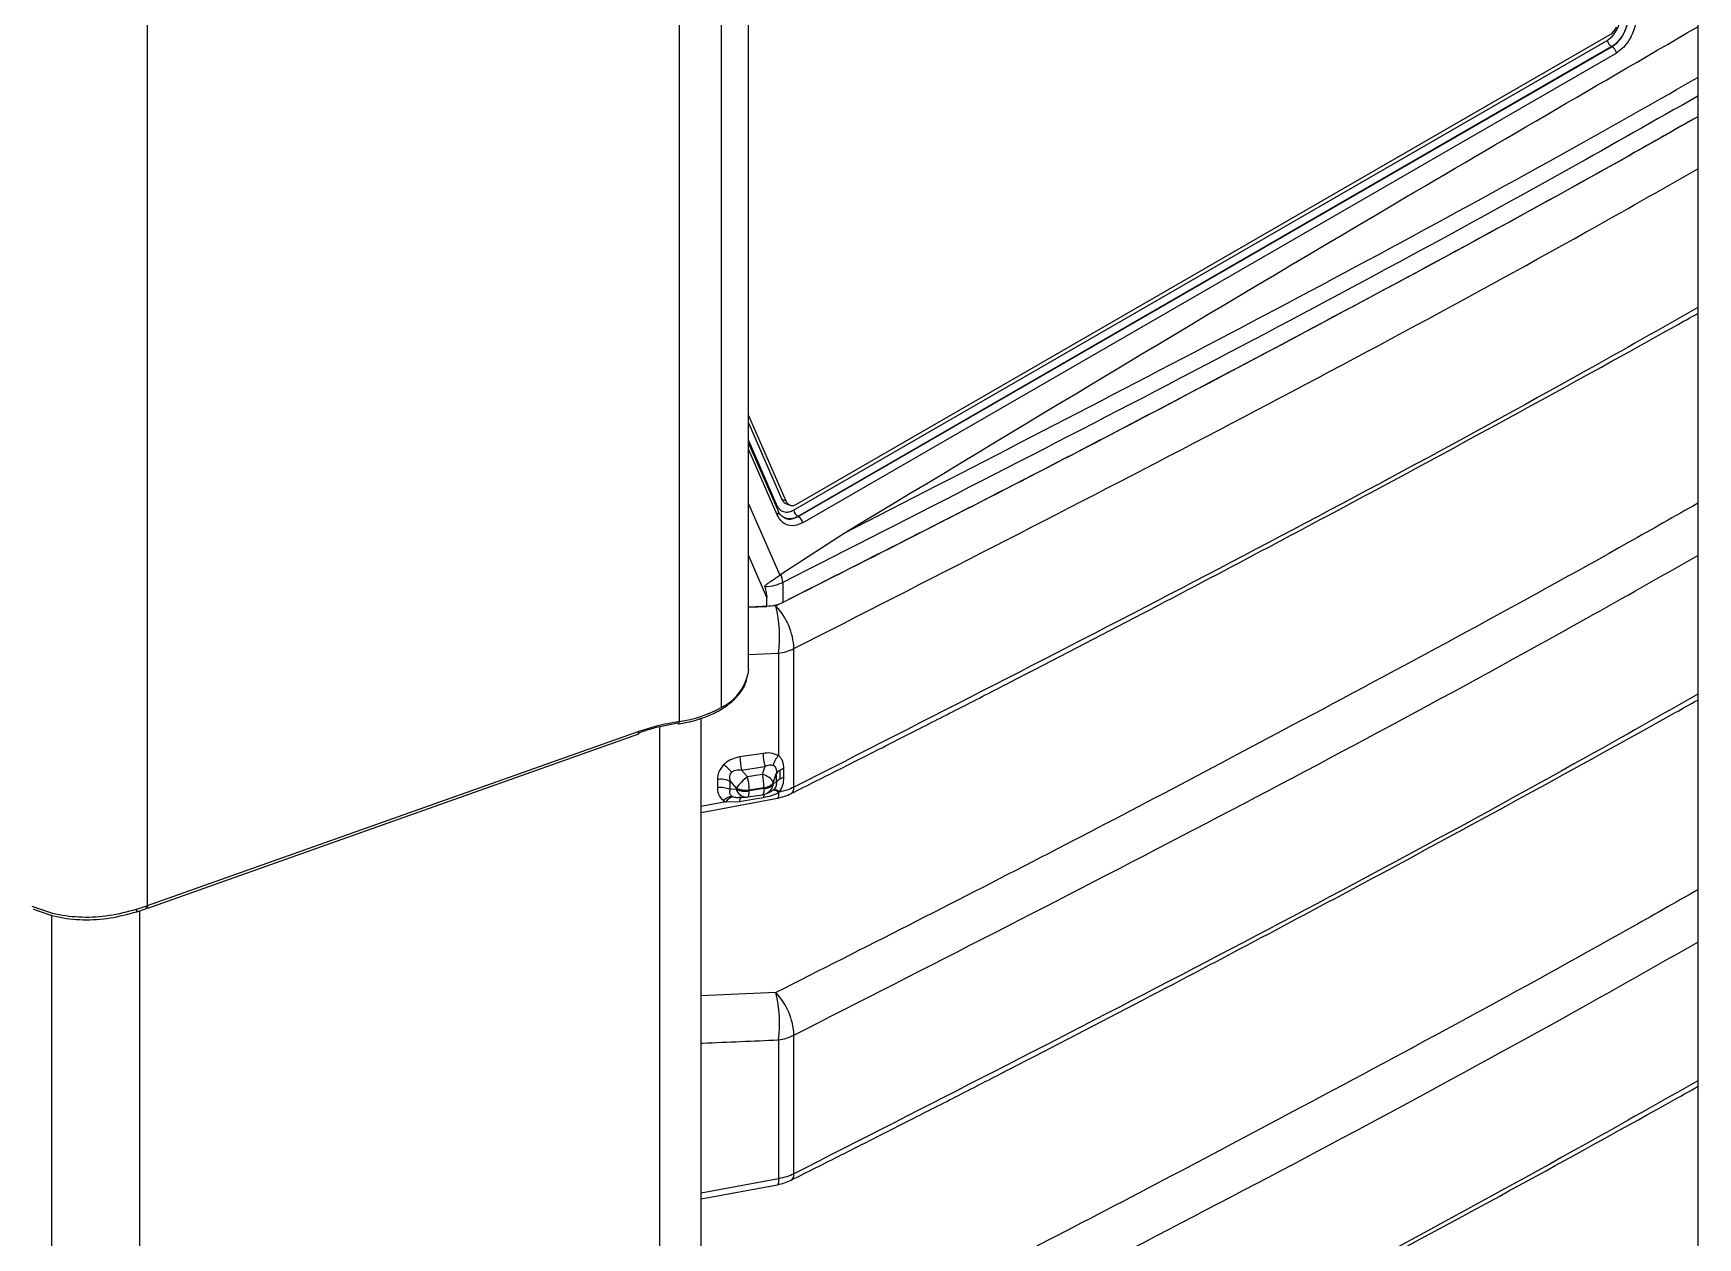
# Model space of a CAD drawing. Header units: millimetres. Extents: x -356 to 237, y 0 to 365.
# Drawn here: x -180.35 to -174.38, y 230.51 to 234.83 of the extents above; entities that cross this region are included whole.
import ezdxf

# ---------------------------------------------------------------- set-up
doc = ezdxf.new("R2010")
doc.units = ezdxf.units.MM

msp = doc.modelspace()

# ---------------------------------------------------------------- linework, layer by layer
at = {"color": 7, "linetype": 'Continuous', "lineweight": 25}
for p, q in [((-174.3767, 264.3542), (-174.3767, 208.9026)), ((-177.786, 232.5495), (-177.786, 238.543)), ((-177.8841, 238.4062), (-177.8841, 232.4128)), ((-178.0343, 238.3562), (-178.0343, 232.3627)), ((-179.9444, 238.0798), (-179.9444, 231.7004)), ((-177.6233, 233.1218), (-174.7017, 234.8084)), ((-177.613, 233.1427), (-174.6914, 234.8293)), ((-174.6855, 234.7858), (-177.6071, 233.0992)), ((-177.6066, 233.099), (-174.685, 234.7856)), ((-174.685, 234.7856), (-174.6855, 234.7858)), ((-174.6689, 234.763), (-177.5905, 233.0764)), ((-177.786, 233.461), (-177.6513, 233.1545)), ((-177.786, 233.4345), (-177.6652, 233.1597)), ((-177.786, 233.3715), (-177.6845, 233.1407)), ((-177.678, 233.118), (-177.786, 233.3635)), ((-177.6824, 233.1047), (-177.786, 233.3403)), ((-177.786, 233.144), (-177.6734, 232.888)), ((-177.6513, 233.1545), (-177.6652, 233.1597)), ((-177.65, 233.1446), (-177.636, 233.1394)), ((-177.6071, 233.0992), (-177.6066, 233.099)), ((-177.6695, 232.8911), (-177.4421, 233.0387)), ((-177.7192, 232.8084), (-177.786, 232.9604)), ((-177.6734, 232.888), (-177.6695, 232.8911)), ((-177.6625, 232.8613), (-177.6625, 232.7896)), ((-177.6875, 232.7774), (-177.786, 232.7731)), ((-177.786, 232.7734), (-177.7192, 232.7759)), ((-177.7192, 232.7759), (-177.7192, 232.8084)), ((-177.786, 232.6029), (-177.6779, 232.6076)), ((-177.6779, 232.6076), (-177.6779, 232.2407)), ((-177.6223, 232.1267), (-177.6223, 232.6246)), ((-178.104, 220.5782), (-178.104, 232.3445)), ((-177.9557, 220.6898), (-177.9557, 232.3742)), ((-178.1794, 232.3263), (-179.9444, 231.7004)), ((-179.9429, 231.6927), (-178.1796, 232.318)), ((-177.7327, 232.2482), (-177.8163, 232.2353)), ((-177.8104, 232.1884), (-177.7268, 232.2013)), ((-177.7887, 232.1641), (-177.8104, 232.1884)), ((-177.7358, 232.1723), (-177.7887, 232.1641)), ((-177.7268, 232.2013), (-177.7358, 232.1723)), ((-177.6953, 232.1443), (-177.6855, 232.1759)), ((-177.6855, 232.1759), (-177.6855, 232.1437)), ((-177.6733, 232.1874), (-177.6733, 232.1552)), ((-177.658, 232.1613), (-177.658, 232.1934)), ((-177.8973, 232.1543), (-177.8973, 232.1244)), ((-177.8509, 232.1479), (-177.8292, 232.1236)), ((-177.8509, 232.118), (-177.8509, 232.1479)), ((-177.8292, 232.1197), (-177.8509, 232.118)), ((-177.8292, 232.1236), (-177.8292, 232.1197)), ((-177.7881, 232.0918), (-177.7352, 232.0999)), ((-177.7828, 232.1172), (-177.7299, 232.1254)), ((-177.7299, 232.1215), (-177.7828, 232.1133)), ((-177.7828, 232.1133), (-177.7828, 232.1172)), ((-177.7299, 232.1254), (-177.7299, 232.1215)), ((-177.7269, 232.102), (-177.7146, 232.1061)), ((-177.6953, 232.1404), (-177.6953, 232.1443)), ((-177.6855, 232.1437), (-177.6953, 232.1404)), ((-177.9557, 232.0365), (-177.6816, 232.0877)), ((-177.8666, 232.0737), (-177.9557, 232.057)), ((-177.8666, 232.0737), (-177.818, 232.0756)), ((-177.8174, 232.0893), (-177.7918, 232.0913)), ((-179.9817, 231.6796), (-179.9472, 231.6911)), ((-179.9719, 231.6829), (-179.9719, 220.2893)), ((-180.2874, 220.333), (-180.2874, 231.668)), ((-177.6875, 231.3892), (-177.9557, 231.3777)), ((-177.6779, 231.2194), (-177.6779, 230.7209)), ((-177.6223, 230.7386), (-177.6223, 231.2365)), ((-177.6779, 230.7209), (-177.9557, 230.6689)), ((-177.9557, 230.6484), (-177.6816, 230.6996))]:
    msp.add_line(p, q, dxfattribs=at)
at = {"color": 7, "linetype": 'Continuous', "lineweight": 25, "flags": 128}
for points in [[(-177.6845, 233.1407), (-177.6868, 233.1381), (-177.6869, 233.138)], [(-177.786, 232.5495), (-177.7863, 232.5411), (-177.7869, 232.5356)], [(-178.0395, 232.3576), (-178.0384, 232.3557), (-178.0375, 232.3545), (-178.0366, 232.3541), (-178.0358, 232.3545), (-178.0352, 232.3556), (-178.0347, 232.3573), (-178.0344, 232.3598), (-178.0343, 232.3627)], [(-177.7881, 232.0918), (-177.7874, 232.092), (-177.7863, 232.093), (-177.7852, 232.0947), (-177.7844, 232.0972), (-177.7837, 232.1003), (-177.7832, 232.1041), (-177.7829, 232.1084), (-177.7828, 232.1133)], [(-177.7299, 232.1215), (-177.73, 232.1166), (-177.7303, 232.1123), (-177.7308, 232.1085), (-177.7315, 232.1054), (-177.7323, 232.1029), (-177.7333, 232.1012), (-177.7345, 232.1002), (-177.7352, 232.0999)], [(-177.6778, 232.1075), (-177.6778, 232.1008), (-177.6782, 232.0954), (-177.679, 232.0913), (-177.6802, 232.0887), (-177.6816, 232.0877)], [(-177.818, 232.0756), (-177.7697, 232.0838), (-177.7318, 232.0903)], [(-177.6779, 230.7209), (-177.6778, 230.7139), (-177.6781, 230.708), (-177.6789, 230.7036), (-177.6801, 230.7008), (-177.6816, 230.6996), (-177.6816, 230.6996)]]:
    msp.add_lwpolyline(points, dxfattribs=at)
at = {"color": 7, "linetype": 'Continuous', "lineweight": 25}
for centre, radius, start, end in [((-174.7233, 234.88), 0.0599, 302.19338, 336.97333), ((-174.6719, 234.8126), 0.03, 187.94225, 243.10048), ((-174.6986, 234.7589), 0.03, 7.93888, 63.09822), ((-177.6897, 233.1145), 0.0122, 306.84566, 16.55556), ((-177.5935, 233.126), 0.03, 187.95211, 243.0878), ((-177.6202, 233.0723), 0.03, 7.94161, 63.09436), ((-177.7379, 232.8593), 0.0755, 1.47691, 24.89757), ((-178.1083, 232.6684), 0.4347, 351.95824, 14.52031), ((-177.8588, 232.6139), 0.2368, 2.59084, 43.65198), ((-177.705, 232.7949), 0.1893, 278.2253, 295.89636), ((-177.959, 232.572), 0.176, 295.19919, 348.04051), ((-178.0948, 232.7946), 0.4361, 277.97699, 298.88968), ((-177.6015, 232.2384), 0.2149, 180.83669, 193.47715), ((-177.5179, 232.2514), 0.2148, 180.83623, 193.47762), ((-177.6106, 232.1816), 0.0895, 138.69311, 164.66804), ((-177.8843, 232.0772), 0.0781, 64.66707, 99.55336), ((-177.9758, 232.0656), 0.174, 41.51336, 54.53855), ((-177.6719, 232.0068), 0.196, 126.59729, 143.40603), ((-177.9975, 232.1141), 0.2147, 0.83126, 13.47977), ((-177.9447, 232.1222), 0.2149, 0.83669, 13.47715), ((-177.7488, 232.1102), 0.0635, 32.55322, 78.18413), ((-177.6582, 232.1591), 0.032, 118.13395, 148.44448), ((-177.6582, 232.127), 0.0321, 118.14057, 148.44369), ((-177.6438, 232.1349), 0.0602, 103.66164, 119.35989), ((-177.6437, 232.1027), 0.0603, 103.66188, 119.35205), ((-177.8843, 232.0474), 0.0781, 64.66707, 99.55336), ((-177.7958, 232.1942), 0.0781, 244.66936, 279.55067), ((-177.7958, 232.1903), 0.0781, 244.66645, 279.55074), ((-177.7915, 232.1305), 0.0392, 196.02363, 269.52677), ((-177.7429, 232.1494), 0.0501, 278.80326, 288.64699), ((-177.7041, 232.089), 0.0277, 153.6349, 177.32249), ((-177.7333, 232.1727), 0.0475, 274.16105, 323.26815), ((-177.7333, 232.1688), 0.0475, 274.16292, 323.26627), ((-177.7426, 232.1471), 0.0478, 289.25242, 351.99154), ((-177.6983, 232.0873), 0.0288, 44.4714, 87.12909), ((-177.6965, 232.0862), 0.0318, 47.30675, 87.22298), ((-177.6453, 232.1234), 0.0233, 302.85995, 8.31139), ((-177.8373, 232.0448), 0.0504, 99.4052, 138.19774), ((-177.8294, 232.0493), 0.0445, 105.3668, 146.74393), ((-177.7976, 232.0767), 0.0205, 140.77481, 183.12887), ((-177.7958, 232.1416), 0.0504, 274.50225, 278.76443), ((-178.1083, 231.2803), 0.4347, 351.95821, 14.52034), ((-177.8588, 231.2258), 0.2368, 2.59084, 43.65198), ((-177.705, 231.4069), 0.1894, 278.22677, 295.8949), ((-177.6453, 230.7352), 0.0233, 302.85995, 8.31139)]:
    msp.add_arc(centre, radius, start, end, dxfattribs=at)
for points, knots in [([(-174.7017, 234.8084), (-174.6937, 234.8146), (-174.6761, 234.828), (-174.6613, 234.8566), (-174.6535, 234.8853), (-174.6545, 234.9029), (-174.6549, 234.9111)], [0, 0, 0, 0, 0.252314, 0.555883, 0.793679, 1, 1, 1, 1]), ([(-174.6271, 234.9141), (-174.6266, 234.9079), (-174.6255, 234.8954), (-174.6283, 234.8702), (-174.6376, 234.8399), (-174.6541, 234.8133), (-174.6708, 234.7956), (-174.6807, 234.789), (-174.6855, 234.7858)], [0, 0, 0, 0, 0.125741, 0.254729, 0.510541, 0.760782, 0.883034, 1, 1, 1, 1]), ([(-174.685, 234.7856), (-174.6802, 234.7888), (-174.6703, 234.7954), (-174.6535, 234.813), (-174.6369, 234.8397), (-174.6277, 234.87), (-174.6249, 234.8952), (-174.626, 234.9077), (-174.6266, 234.9139)], [0, 0, 0, 0, 0.117205, 0.239518, 0.489579, 0.745147, 0.874118, 1, 1, 1, 1]), ([(-174.5988, 234.917), (-174.5983, 234.901), (-174.5972, 234.8666), (-174.6147, 234.8211), (-174.6391, 234.7845), (-174.6596, 234.7698), (-174.6689, 234.763)], [0, 0, 0, 0, 0.268519, 0.576608, 0.806996, 1, 1, 1, 1]), ([(-177.4421, 233.0387), (-176.8086, 233.4208), (-175.7911, 234.0344), (-174.7641, 234.6318), (-174.3767, 234.8572)], [0, 0, 0, 0, 0.62272, 1, 1, 1, 1]), ([(-177.4421, 233.0387), (-176.9941, 233.2688), (-176.1026, 233.7266), (-175.0819, 234.2747), (-174.5125, 234.5977), (-174.3767, 234.6747)], [0, 0, 0, 0, 0.4348545, 0.8652012, 1, 1, 1, 1]), ([(-174.3767, 234.6076), (-174.5302, 234.5206), (-175.144, 234.1727), (-176.238, 233.5876), (-177.1859, 233.1043), (-177.6625, 232.8613)], [0, 0, 0, 0, 0.142244, 0.568761, 1, 1, 1, 1]), ([(-174.3767, 234.5343), (-174.459, 234.4875), (-174.929, 234.2206), (-175.716, 233.797), (-176.7374, 233.2581), (-177.37, 232.938), (-177.6875, 232.7774)], [0, 0, 0, 0, 0.075811, 0.432554, 0.715242, 1, 1, 1, 1]), ([(-174.3767, 234.5339), (-174.4567, 234.4885), (-174.9222, 234.2242), (-175.7027, 233.8038), (-176.718, 233.2678), (-177.3469, 232.9493), (-177.6625, 232.7895)], [0, 0, 0, 0, 0.07422, 0.43161, 0.71479, 1, 1, 1, 1]), ([(-177.6223, 232.6246), (-177.1423, 232.8692), (-176.1876, 233.3557), (-175.107, 233.9328), (-174.5101, 234.2709), (-174.3767, 234.3465)], [0, 0, 0, 0, 0.439851, 0.874814, 1, 1, 1, 1]), ([(-174.3767, 233.8486), (-174.5101, 233.773), (-175.1071, 233.4349), (-176.1876, 232.8578), (-177.1423, 232.3713), (-177.6223, 232.1267)], [0, 0, 0, 0, 0.125194, 0.560172, 1, 1, 1, 1]), ([(-177.6327, 232.1038), (-177.5727, 232.134), (-177.4636, 232.1888), (-177.3166, 232.2631), (-177.2008, 232.322), (-177.1059, 232.3704), (-177.0203, 232.4141), (-176.9345, 232.4581), (-176.7167, 232.57), (-176.2439, 232.8152), (-175.4455, 233.2387), (-174.7831, 233.6005), (-174.4036, 233.8128), (-174.3767, 233.8279)], [0, 0, 0, 0, 0.054679, 0.099377, 0.134127, 0.16045, 0.186149, 0.212342, 0.238975, 0.385549, 0.645943, 0.974833, 1, 1, 1, 1]), ([(-174.3767, 233.1462), (-174.459, 233.0994), (-174.929, 232.8325), (-175.716, 232.4089), (-176.7374, 231.87), (-177.37, 231.5499), (-177.6875, 231.3892)], [0, 0, 0, 0, 0.075811, 0.432555, 0.715242, 1, 1, 1, 1]), ([(-177.6845, 233.1407), (-177.6811, 233.1346), (-177.6744, 233.1226), (-177.6564, 233.114), (-177.6383, 233.1146), (-177.6284, 233.1194), (-177.6233, 233.1218)], [0, 0, 0, 0, 0.2812938, 0.5510978, 0.7697833, 1, 1, 1, 1]), ([(-177.6551, 233.0933), (-177.6598, 233.0961), (-177.67, 233.102), (-177.6753, 233.1125), (-177.6781, 233.1181)], [0, 0, 0, 0, 0.466434, 1, 1, 1, 1]), ([(-177.6652, 233.1597), (-177.6631, 233.1556), (-177.6595, 233.1489), (-177.6525, 233.1462), (-177.6497, 233.1452)], [0, 0, 0, 0, 0.6063846, 1, 1, 1, 1]), ([(-177.6513, 233.1545), (-177.6491, 233.1506), (-177.6448, 233.1431), (-177.6337, 233.1379), (-177.6226, 233.1381), (-177.6163, 233.1411), (-177.613, 233.1427)], [0, 0, 0, 0, 0.289867, 0.54829, 0.759801, 1, 1, 1, 1]), ([(-177.5905, 233.0764), (-177.6003, 233.0719), (-177.6193, 233.0631), (-177.6492, 233.0673), (-177.6709, 233.0832), (-177.6785, 233.0974), (-177.6824, 233.1047)], [0, 0, 0, 0, 0.290224, 0.562719, 0.777076, 1, 1, 1, 1]), ([(-177.6071, 233.0992), (-177.6145, 233.0958), (-177.6286, 233.0894), (-177.6496, 233.0895), (-177.659, 233.0961), (-177.6623, 233.0984)], [0, 0, 0, 0, 0.418447, 0.793148, 1, 1, 1, 1]), ([(-177.6551, 233.0942), (-177.6539, 233.0934), (-177.6466, 233.0888), (-177.6281, 233.0893), (-177.6141, 233.0956), (-177.6066, 233.099)], [0, 0, 0, 0, 0.085606, 0.509934, 1, 1, 1, 1]), ([(-177.6223, 231.2365), (-177.1423, 231.4811), (-176.1876, 231.9675), (-175.107, 232.5447), (-174.5101, 232.8828), (-174.3767, 232.9584)], [0, 0, 0, 0, 0.439851, 0.874814, 1, 1, 1, 1]), ([(-177.727, 232.8459), (-177.727, 232.8465), (-177.7271, 232.8477), (-177.726, 232.8503), (-177.7225, 232.8542), (-177.7139, 232.8606), (-177.6965, 232.8709), (-177.6824, 232.8813), (-177.6734, 232.888)], [0, 0, 0, 0, 0.024244, 0.051839, 0.121421, 0.243741, 0.516121, 1, 1, 1, 1]), ([(-177.6625, 232.8613), (-177.6723, 232.8572), (-177.6929, 232.8486), (-177.7152, 232.8468), (-177.727, 232.8459)], [0, 0, 0, 0, 0.475137, 1, 1, 1, 1]), ([(-177.727, 232.8459), (-177.7255, 232.8389), (-177.7229, 232.8264), (-177.7203, 232.8139), (-177.7192, 232.8084)], [0, 0, 0, 0, 0.5607, 1, 1, 1, 1]), ([(-177.6625, 232.7895), (-177.6711, 232.7859), (-177.6893, 232.7782), (-177.7089, 232.7767), (-177.7192, 232.7759)], [0, 0, 0, 0, 0.47796, 1, 1, 1, 1]), ([(-178.0364, 232.3541), (-178.0256, 232.356), (-177.9949, 232.3614), (-177.9466, 232.3754), (-177.8946, 232.3983), (-177.8504, 232.4274), (-177.8163, 232.4619), (-177.7939, 232.498), (-177.7898, 232.5233), (-177.7881, 232.5339)], [0, 0, 0, 0, 0.100721, 0.285475, 0.459207, 0.619815, 0.767036, 0.902006, 1, 1, 1, 1]), ([(-174.3767, 232.4605), (-174.5101, 232.3849), (-175.1071, 232.0468), (-176.1876, 231.4696), (-177.1423, 230.9832), (-177.6223, 230.7386)], [0, 0, 0, 0, 0.125194, 0.560171, 1, 1, 1, 1]), ([(-177.6327, 230.7157), (-177.5727, 230.7458), (-177.4636, 230.8006), (-177.3166, 230.875), (-177.2008, 230.9339), (-177.1059, 230.9822), (-177.0203, 231.026), (-176.9345, 231.07), (-176.7167, 231.1819), (-176.2439, 231.4271), (-175.4455, 231.8506), (-174.7831, 232.2123), (-174.4036, 232.4247), (-174.3767, 232.4398)], [0, 0, 0, 0, 0.054679, 0.099377, 0.134127, 0.16045, 0.186149, 0.212342, 0.238975, 0.385549, 0.645943, 0.974833, 1, 1, 1, 1]), ([(-178.1823, 232.3214), (-178.1659, 232.327), (-178.1342, 232.3378), (-178.0863, 232.3493), (-178.055, 232.3548), (-178.0395, 232.3576)], [0, 0, 0, 0, 0.352413, 0.679233, 1, 1, 1, 1]), ([(-178.0343, 232.3627), (-178.0617, 232.3576), (-178.0999, 232.3505), (-178.148, 232.337), (-178.1689, 232.3299), (-178.1794, 232.3263)], [0, 0, 0, 0, 0.557905, 0.778558, 1, 1, 1, 1]), ([(-178.1796, 232.3181), (-178.1795, 232.3181), (-178.1787, 232.3185), (-178.179, 232.3206), (-178.1789, 232.3231), (-178.1792, 232.3251), (-178.1794, 232.3263)], [0, 0, 0, 0, 0.0448516, 0.3025748, 0.5823054, 1, 1, 1, 1]), ([(-177.8163, 232.2353), (-177.8289, 232.2324), (-177.8506, 232.2275), (-177.8677, 232.2133), (-177.8749, 232.2073)], [0, 0, 0, 0, 0.578325, 1, 1, 1, 1]), ([(-177.6779, 232.2407), (-177.6871, 232.2444), (-177.7048, 232.2514), (-177.7237, 232.2493), (-177.7327, 232.2482)], [0, 0, 0, 0, 0.5235194, 1, 1, 1, 1]), ([(-177.658, 232.1934), (-177.6587, 232.2024), (-177.6598, 232.2157), (-177.6683, 232.2316), (-177.6747, 232.2377), (-177.6779, 232.2407)], [0, 0, 0, 0, 0.5021618, 0.7503614, 1, 1, 1, 1]), ([(-177.8749, 232.2073), (-177.882, 232.1985), (-177.8947, 232.1828), (-177.8965, 232.163), (-177.8973, 232.1543)], [0, 0, 0, 0, 0.564297, 1, 1, 1, 1]), ([(-177.8509, 232.1479), (-177.8521, 232.1542), (-177.8538, 232.1633), (-177.8505, 232.1748), (-177.8471, 232.1789), (-177.8455, 232.1809)], [0, 0, 0, 0, 0.5491, 0.781751, 1, 1, 1, 1]), ([(-177.8455, 232.1809), (-177.8435, 232.1825), (-177.8392, 232.186), (-177.8272, 232.1899), (-177.8173, 232.189), (-177.8104, 232.1884)], [0, 0, 0, 0, 0.210329, 0.442889, 1, 1, 1, 1]), ([(-177.7268, 232.2013), (-177.7213, 232.2037), (-177.7137, 232.2071), (-177.7031, 232.2076), (-177.6989, 232.206), (-177.697, 232.2053)], [0, 0, 0, 0, 0.570383, 0.799197, 1, 1, 1, 1]), ([(-177.697, 232.2053), (-177.6947, 232.2039), (-177.6902, 232.201), (-177.6863, 232.1936), (-177.6848, 232.1851), (-177.6853, 232.1791), (-177.6855, 232.1759)], [0, 0, 0, 0, 0.233772, 0.471896, 0.710275, 1, 1, 1, 1]), ([(-177.6749, 232.1095), (-177.6698, 232.1178), (-177.6599, 232.1337), (-177.6586, 232.1523), (-177.658, 232.1613)], [0, 0, 0, 0, 0.518973, 1, 1, 1, 1]), ([(-177.8973, 232.1244), (-177.8962, 232.1139), (-177.8942, 232.0956), (-177.8806, 232.0835), (-177.8749, 232.0784)], [0, 0, 0, 0, 0.574072, 1, 1, 1, 1]), ([(-177.8455, 232.0945), (-177.8471, 232.0959), (-177.8503, 232.0985), (-177.8538, 232.1068), (-177.8521, 232.1134), (-177.8509, 232.118)], [0, 0, 0, 0, 0.238361, 0.469304, 1, 1, 1, 1]), ([(-177.7318, 232.0903), (-177.722, 232.0922), (-177.7034, 232.0958), (-177.6861, 232.1037), (-177.6778, 232.1075)], [0, 0, 0, 0, 0.521925, 1, 1, 1, 1]), ([(-177.6969, 232.1161), (-177.6992, 232.1143), (-177.7035, 232.1108), (-177.7097, 232.1078), (-177.7134, 232.1066), (-177.7146, 232.1062)], [0, 0, 0, 0, 0.424974, 0.812581, 1, 1, 1, 1]), ([(-177.6949, 232.1179), (-177.6953, 232.1176), (-177.6959, 232.1169), (-177.6966, 232.1163), (-177.6969, 232.1161)], [0, 0, 0, 0, 0.560487, 1, 1, 1, 1]), ([(-177.6855, 232.1437), (-177.6853, 232.1417), (-177.6849, 232.1376), (-177.6862, 232.1311), (-177.6894, 232.1242), (-177.693, 232.1201), (-177.6949, 232.1179)], [0, 0, 0, 0, 0.214611, 0.430067, 0.695935, 1, 1, 1, 1]), ([(-177.6816, 232.0877), (-177.673, 232.0896), (-177.6562, 232.0933), (-177.6404, 232.1003), (-177.6327, 232.1038)], [0, 0, 0, 0, 0.510209, 1, 1, 1, 1]), ([(-177.6778, 232.1075), (-177.6773, 232.1079), (-177.6763, 232.1085), (-177.6753, 232.1092), (-177.6749, 232.1095)], [0, 0, 0, 0, 0.560018, 1, 1, 1, 1]), ([(-177.6223, 232.1267), (-177.6304, 232.1231), (-177.6473, 232.1155), (-177.6654, 232.1116), (-177.6749, 232.1095)], [0, 0, 0, 0, 0.47783, 1, 1, 1, 1]), ([(-177.8749, 232.0784), (-177.8734, 232.0774), (-177.8707, 232.0757), (-177.8679, 232.0743), (-177.8666, 232.0737)], [0, 0, 0, 0, 0.555134, 1, 1, 1, 1]), ([(-177.8412, 232.0922), (-177.8421, 232.0926), (-177.8436, 232.0933), (-177.8449, 232.0941), (-177.8455, 232.0945)], [0, 0, 0, 0, 0.5731441, 1, 1, 1, 1]), ([(-177.812, 232.0899), (-177.8171, 232.0894), (-177.8245, 232.0887), (-177.8344, 232.0898), (-177.8389, 232.0914), (-177.8412, 232.0922)], [0, 0, 0, 0, 0.514257, 0.753244, 1, 1, 1, 1]), ([(-174.3767, 231.7581), (-174.459, 231.7113), (-174.929, 231.4444), (-175.716, 231.0208), (-176.7374, 230.4819), (-177.37, 230.1618), (-177.6875, 230.0011)], [0, 0, 0, 0, 0.075811, 0.432555, 0.715242, 1, 1, 1, 1]), ([(-179.984, 231.6873), (-180.0162, 231.6789), (-180.08, 231.6623), (-180.1779, 231.6571), (-180.2723, 231.6668), (-180.33, 231.6884), (-180.358, 231.6988)], [0, 0, 0, 0, 0.260717, 0.517675, 0.765754, 1, 1, 1, 1]), ([(-180.3539, 231.6897), (-180.3259, 231.6793), (-180.2683, 231.6578), (-180.1743, 231.6484), (-180.0769, 231.654), (-180.0135, 231.671), (-179.9815, 231.6796)], [0, 0, 0, 0, 0.2349312, 0.4830626, 0.7391272, 1, 1, 1, 1]), ([(-179.9491, 231.6987), (-179.9556, 231.6965), (-179.9672, 231.6926), (-179.9789, 231.6889), (-179.984, 231.6873)], [0, 0, 0, 0, 0.559746, 1, 1, 1, 1]), ([(-179.9815, 231.6797), (-179.9815, 231.6797), (-179.9817, 231.6801), (-179.982, 231.681), (-179.9828, 231.6835), (-179.9835, 231.6857), (-179.984, 231.6873)], [0, 0, 0, 0, 0.016331, 0.143845, 0.365338, 1, 1, 1, 1]), ([(-179.9826, 231.6834), (-179.9825, 231.6828), (-179.9822, 231.682), (-179.9814, 231.6795), (-179.9815, 231.6797), (-179.9815, 231.6797)], [0, 0, 0, 0, 0.82452, 0.987537, 1, 1, 1, 1]), ([(-179.9444, 231.7004), (-179.9453, 231.7), (-179.9469, 231.6995), (-179.9484, 231.699), (-179.9491, 231.6987)], [0, 0, 0, 0, 0.5597993, 1, 1, 1, 1]), ([(-179.9475, 231.6911), (-179.9474, 231.6912), (-179.9471, 231.6914), (-179.9476, 231.6926), (-179.9479, 231.6949), (-179.9486, 231.6971), (-179.9491, 231.6987)], [0, 0, 0, 0, 0.021885, 0.14622, 0.365057, 1, 1, 1, 1]), ([(-179.943, 231.693), (-179.9429, 231.6929), (-179.942, 231.6925), (-179.9438, 231.6972), (-179.9442, 231.6991), (-179.9444, 231.7004)], [0, 0, 0, 0, 0.031935, 0.351851, 1, 1, 1, 1]), ([(-177.6223, 229.8484), (-177.1423, 230.093), (-176.1876, 230.5794), (-175.107, 231.1565), (-174.5101, 231.4947), (-174.3767, 231.5702)], [0, 0, 0, 0, 0.439851, 0.874814, 1, 1, 1, 1]), ([(-177.9557, 231.2076), (-177.9537, 231.2076), (-177.861, 231.2117), (-177.7684, 231.2156), (-177.6779, 231.2194)], [0, 0, 0, 0, 0.022361, 1, 1, 1, 1]), ([(-177.6327, 229.3276), (-177.5727, 229.3577), (-177.4636, 229.4125), (-177.3166, 229.4869), (-177.2008, 229.5457), (-177.1059, 229.5941), (-177.0203, 229.6378), (-176.9345, 229.6818), (-176.7167, 229.7938), (-176.2439, 230.039), (-175.4455, 230.4625), (-174.7831, 230.8242), (-174.4036, 231.0366), (-174.3767, 231.0517)], [0, 0, 0, 0, 0.054679, 0.099377, 0.134127, 0.16045, 0.186149, 0.212342, 0.238975, 0.385549, 0.645943, 0.974833, 1, 1, 1, 1]), ([(-174.3767, 231.0724), (-174.5101, 230.9968), (-175.1071, 230.6587), (-176.1876, 230.0815), (-177.1423, 229.5951), (-177.6223, 229.3505)], [0, 0, 0, 0, 0.125194, 0.560171, 1, 1, 1, 1]), ([(-177.6223, 230.7386), (-177.6308, 230.7348), (-177.6487, 230.7269), (-177.6679, 230.7229), (-177.6779, 230.7209)], [0, 0, 0, 0, 0.476912, 1, 1, 1, 1]), ([(-177.6816, 230.6996), (-177.673, 230.7015), (-177.6562, 230.7051), (-177.6404, 230.7122), (-177.6327, 230.7157)], [0, 0, 0, 0, 0.510209, 1, 1, 1, 1])]:
    msp.add_open_spline(points, degree=3, knots=knots, dxfattribs=at)

doc.saveas('drawing.dxf')
